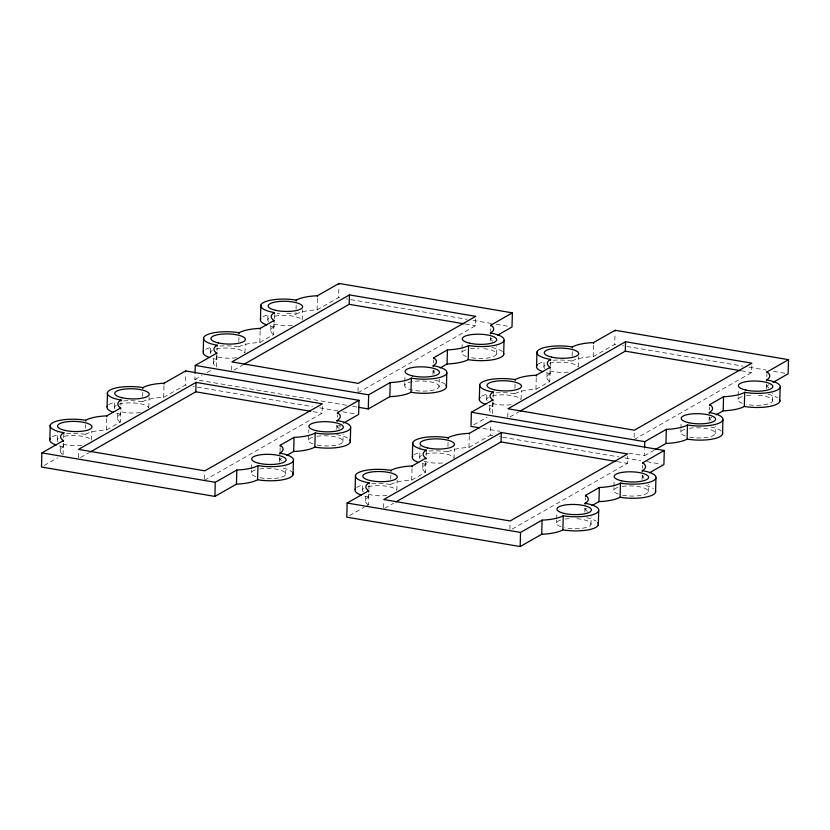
<?xml version="1.0" encoding="UTF-8"?>
<svg xmlns="http://www.w3.org/2000/svg" width="830" height="830" viewBox="0 0 830 830"><rect width="100%" height="100%" fill="white"/><g stroke="black" fill="none" stroke-linecap="round" stroke-linejoin="round"><path stroke-width="0.62" stroke-dasharray="4.15 3.11" d="M57.208 439.765L57.415 432.057M60.217 450.69L60.403 443.625M63.059 454.726L63.371 442.961M62.395 454.249A31.27 9.192 1.5 0 1 63.464 446.82L63.557 443.293M63.692 438.001L63.785 434.474M78.29 457.652L78.445 451.769M66.514 433.54A24.62 7.242 1.5 0 1 85.303 434.36L85.355 432.596M85.469 428.187L85.563 424.659M91.591 440.139L91.829 431.154M85.303 434.36A31.27 9.192 1.5 0 1 106.448 429.971L106.748 418.507M114.447 407.115L114.613 400.703M117.455 418.04L117.611 412.157M106.448 429.971L120.288 422.086L120.62 409.73M120.288 422.086A31.27 9.192 1.5 0 1 120.692 414.18L120.817 409.771M120.931 405.351L120.993 402.706M123.743 400.9A24.62 7.242 1.5 0 1 142.542 401.72L142.615 399.074M142.677 396.429L142.802 392.019M148.829 407.499L149.099 397.228M142.542 401.72A31.27 9.192 1.5 0 1 163.686 397.331L164.008 384.985M163.686 397.331L185.246 385.037L185.547 373.573M346.598 405.268L194.884 379.538L195.019 374.247M204.626 479.076L204.813 472.021M210.592 352.283L210.758 345.871M213.601 363.208L213.756 357.325M216.744 355.479L216.443 367.244A31.27 9.192 1.5 0 1 216.848 359.349L216.962 354.929M217.076 350.519L217.149 347.874M231.674 370.18L231.861 363.115M219.888 346.069A24.62 7.242 1.5 0 1 238.687 346.888L238.76 344.243M238.833 341.587L238.947 337.177M244.975 352.657L245.213 343.682M251.345 472.685L251.407 470.122M251.449 468.836L251.615 462.424M238.687 346.888A31.27 9.192 1.5 0 1 259.832 342.5L260.153 330.143M267.831 319.643L267.997 313.221M270.839 330.568L270.995 324.686M259.832 342.5L273.672 334.604L273.993 322.248M273.672 334.604A31.27 9.192 1.5 0 1 274.076 326.698L274.19 322.289M274.284 318.762L274.398 314.352M279.575 461.988L279.689 457.579M281.588 460.837A31.27 9.192 1.5 0 0 279.845 459.384L279.969 454.674M280.052 451.447L280.156 447.619M285.686 474.345L285.894 466.647M287.035 313.304A24.62 7.242 1.5 0 1 295.926 314.238L295.968 312.474M296.061 308.947L296.154 305.419M302.203 320.017L302.473 309.756M308.584 440.045L308.853 429.774M295.926 314.238A31.27 9.192 1.5 0 1 317.07 309.86L317.392 297.503M204.595 480.259L322.123 413.226L322.31 406.171M317.07 309.86L338.619 297.565L338.92 286.091M336.814 429.349L336.949 424.057M339.231 428.705A31.27 9.192 1.5 0 0 337.084 426.745L337.146 424.099M337.322 417.334L337.385 414.979M340.01 427.253L340.072 424.898M342.925 441.705L343.122 434.007M358.01 391.604L358.187 384.539M362.482 489.887L362.658 483.475M365.49 500.812L365.646 494.929M366.985 505.626L368.333 504.848L368.655 492.501M368.333 504.848A31.27 9.192 1.5 0 1 368.738 496.952L368.852 492.543M368.945 489.005L369.039 485.477M383.564 507.784L383.751 500.718M371.778 483.672A24.62 7.242 1.5 0 1 390.577 484.492L390.629 482.728M390.723 479.201L390.857 473.899M396.865 490.271L397.134 479.999M404.729 385.213L404.791 382.64M404.822 381.354L404.999 374.942M390.577 484.492A31.27 9.192 1.5 0 1 411.721 480.103L412.043 467.757M419.721 457.247L419.887 450.835M419.918 449.549L420.022 445.7M422.729 468.172L422.916 461.117M411.721 480.103L425.562 472.208L425.873 460.443M425.562 472.208A31.27 9.192 1.5 0 1 425.966 464.312L426.06 460.775M426.205 455.483L426.288 451.956M432.959 374.517L433.073 370.107M434.972 373.365A31.27 9.192 1.5 0 0 433.229 371.902L433.322 368.375M433.457 363.084L433.53 360.147M439.07 386.873A17.233 5.073 1.5 0 0 414.544 381.281A17.233 5.073 1.5 0 0 412.074 389.965A17.233 5.073 1.5 0 0 439.07 386.873L439.278 379.165M429.017 451.032A24.62 7.242 1.5 0 1 447.816 451.852L447.858 450.088M447.951 446.55L448.065 442.141M454.062 458.907L454.332 448.646M461.957 352.563L462.03 350.001M462.061 348.714L462.227 342.302M447.816 451.852A31.27 9.192 1.5 0 1 468.96 447.463L469.261 435.989M357.979 392.777L475.507 325.744L475.683 318.689M486.702 399.116L486.878 392.694M490.219 340.995L490.312 337.457M492.615 341.234A31.27 9.192 1.5 0 0 490.457 339.263L490.52 336.907M490.665 331.326L490.738 328.68M489.71 410.041L489.866 404.158M468.96 447.463L490.509 435.169L490.81 423.694M492.854 402.311L492.553 414.077A31.27 9.192 1.5 0 1 492.958 406.171L493.051 402.643M493.186 397.352L493.279 393.825M496.309 354.223L496.506 346.525M507.784 417.002L507.939 411.12M509.9 529.208L510.056 523.325M496.008 392.891A24.62 7.242 1.5 0 1 514.797 393.711L514.849 391.947M514.942 388.419L515.057 384.01M521.084 399.489L521.323 390.505M514.797 393.711A31.27 9.192 1.5 0 1 535.941 389.322L536.242 377.858M543.941 366.466L544.107 360.054M546.949 377.391L547.105 371.508M535.941 389.322L549.782 381.437L550.114 369.08M549.782 381.437A31.27 9.192 1.5 0 1 550.186 373.531L550.311 369.122M550.394 365.584L550.487 362.056M556.619 522.817L556.681 520.244M556.723 518.968L556.889 512.546M553.237 360.251A24.62 7.242 1.5 0 1 572.036 361.071L572.077 359.307M572.171 355.78L572.285 351.37M578.323 366.85L578.593 356.578M584.849 512.12L584.963 507.711M587.267 511.477A31.27 9.192 1.5 0 0 585.119 509.516L585.181 507.161M585.368 500.106L585.43 497.751M572.036 361.071A31.27 9.192 1.5 0 1 593.18 356.682L593.502 344.336M590.96 524.477L591.168 516.779M593.18 356.682L614.74 344.388L615.04 332.923M613.847 490.177L613.92 487.604M613.951 486.318L614.117 479.906M512.11 529.104L627.397 463.358L627.584 456.293M634.151 437.254L634.307 431.372M642.088 479.481L642.202 475.071M644.101 478.329A31.27 9.192 1.5 0 0 642.347 476.866L642.399 475.102M642.586 468.047L642.648 465.402M628.735 453.118L644.391 455.774L644.547 449.601M648.199 491.837L648.396 484.129M680.839 432.036L680.901 429.473M680.942 428.187L681.108 421.775M709.069 421.339L709.183 416.93M711.082 420.188A31.27 9.192 1.5 0 0 709.339 418.735L709.38 416.971M709.567 409.916L709.65 406.97M715.18 433.696L715.387 425.998M738.077 399.396L738.14 396.823M738.171 395.547L738.337 389.125M634.089 439.61L751.617 372.577L751.804 365.522M766.308 388.699L766.422 384.29M768.725 388.056A31.27 9.192 1.5 0 0 766.578 386.095L766.64 383.45M766.816 376.685L766.879 374.33M772.419 401.056L772.616 393.358M44.198 465.485L57.664 457.797M194.884 379.538L201.617 375.7M207.012 372.629L211.048 370.325M80.5 457.548L89.453 452.443M233.884 370.076L242.837 364.972M279.845 459.384L281.577 458.399M337.084 426.745L339.48 425.375M433.229 371.902L434.962 370.917M490.457 339.263L492.065 338.35M473.691 424.836L487.158 417.148M509.994 416.899L518.947 411.794M349.471 515.606L364.287 507.161M384.653 508.323L393.607 503.208M644.391 455.774L653.822 450.4M709.339 418.735L711.933 417.251M766.578 386.095L768.974 384.726M585.119 509.516L586.851 508.52M642.347 476.866L643.956 475.953M338.619 297.565L339.729 297.752M346.349 298.873L347.448 299.059M350.758 299.62L467 319.332M473.079 320.37L491.329 323.461M496.205 324.291L509.589 326.553M614.74 344.388L615.839 344.575M622.459 345.695L623.558 345.882M626.868 346.452L743.109 366.165M749.189 367.192L766.225 370.087M773.529 371.321L785.699 373.386M465.298 324.022L475.507 325.744M741.408 370.844L751.617 372.577M352.626 406.295L357.44 407.115M483.039 428.415L499.888 431.268M490.509 435.169L492.719 435.543M499.338 436.663L500.438 436.85M502.648 437.223L618.889 456.936M624.969 457.973L640.791 460.65M646.871 461.688L661.479 464.167M185.246 385.037L186.345 385.224M192.965 386.344L194.064 386.531M197.374 387.102L312.402 406.607M319.706 407.841L337.955 410.933M342.821 411.763L356.205 414.035M617.188 461.625L627.397 463.358M313.19 411.711L322.123 413.226M491.993 347.531A24.62 7.242 1.5 0 1 502.451 351.64M434.764 380.171A24.62 7.242 1.5 0 1 445.222 384.28M216.848 359.349A24.62 7.242 1.5 0 1 213.009 358.56M205.705 349.368A24.62 7.242 1.5 0 1 211.276 347.345M274.076 326.698A24.62 7.242 1.5 0 1 268.432 325.433M262.944 316.728A24.62 7.242 1.5 0 1 268.515 314.705M277.127 313.418A24.62 7.242 1.5 0 1 279.575 313.273M483.838 348.631A17.233 5.073 1.5 0 1 494.919 355.811A17.233 5.073 1.5 0 1 470.133 357.502M466.336 356.485A17.233 5.073 1.5 0 1 466.387 349.679M470.392 348.818A17.233 5.073 1.5 0 1 478.837 348.32M292.17 325.256A17.233 5.073 1.5 0 1 272.209 323.565M268.671 321.708A17.233 5.073 1.5 0 1 269.563 317.849M274.792 316.147A17.233 5.073 1.5 0 1 301.809 319.757M236.509 357.689A17.233 5.073 1.5 0 1 216.163 356.589M210.955 353.829A17.233 5.073 1.5 0 1 213.071 350.115M216.225 349.077A17.233 5.073 1.5 0 1 233.821 348.507A17.233 5.073 1.5 0 1 244.881 352.916M336.679 434.64A24.62 7.242 1.5 0 1 348.133 438.396M283.269 468.068A24.62 7.242 1.5 0 1 291.838 471.751M63.464 446.82A24.62 7.242 1.5 0 1 57.81 445.554M52.321 436.85A24.62 7.242 1.5 0 1 57.893 434.816M120.692 414.18A24.62 7.242 1.5 0 1 115.048 412.904M108.668 404.781A24.62 7.242 1.5 0 1 115.131 402.177M259.78 468.94A17.233 5.073 1.5 0 1 281.754 470.589A17.233 5.073 1.5 0 1 281.557 477.146A17.233 5.073 1.5 0 1 259.51 477.624M255.723 476.607A17.233 5.073 1.5 0 1 255.775 469.801M317.008 436.3A17.233 5.073 1.5 0 1 338.982 437.939A17.233 5.073 1.5 0 1 338.785 444.496A17.233 5.073 1.5 0 1 316.749 444.984M312.962 443.967A17.233 5.073 1.5 0 1 313.014 437.151M140.363 412.531A17.233 5.073 1.5 0 1 118.825 411.037M114.81 408.661A17.233 5.073 1.5 0 1 116.179 405.331M118.877 404.231A17.233 5.073 1.5 0 1 136.867 403.245A17.233 5.073 1.5 0 1 148.726 407.758M81.558 445.378A17.233 5.073 1.5 0 1 62.79 444.06M58.059 441.819A17.233 5.073 1.5 0 1 58.94 437.97M64.18 436.258A17.233 5.073 1.5 0 1 91.196 439.879M645.782 485.56A24.62 7.242 1.5 0 1 653.407 488.528M586.654 517.775A24.62 7.242 1.5 0 1 596.179 521.167M368.738 496.952A24.62 7.242 1.5 0 1 364.899 496.164M356.703 487.552A24.62 7.242 1.5 0 1 363.167 484.948M425.966 464.312A24.62 7.242 1.5 0 1 422.138 463.524M413.942 454.913A24.62 7.242 1.5 0 1 420.405 452.309M576.892 518.729A17.233 5.073 1.5 0 1 589.881 525.836A17.233 5.073 1.5 0 1 564.784 527.756M560.997 526.739A17.233 5.073 1.5 0 1 561.049 519.922M565.043 519.061A17.233 5.073 1.5 0 1 571.735 518.563M622.282 486.422A17.233 5.073 1.5 0 1 644.256 488.071A17.233 5.073 1.5 0 1 644.059 494.628A17.233 5.073 1.5 0 1 622.023 495.105M618.236 494.089A17.233 5.073 1.5 0 1 618.277 487.283M442.4 463.016A17.233 5.073 1.5 0 1 424.099 461.169M420.084 458.793A17.233 5.073 1.5 0 1 421.453 455.463M425.344 454.041A17.233 5.073 1.5 0 1 453.699 457.361M386.832 495.5A17.233 5.073 1.5 0 1 366.86 493.809M363.333 491.951A17.233 5.073 1.5 0 1 364.214 488.102M368.115 486.681A17.233 5.073 1.5 0 1 396.47 490.001M768.103 394.354A24.62 7.242 1.5 0 1 777.627 397.746M710.874 426.994A24.62 7.242 1.5 0 1 721.332 431.112M492.958 406.171A24.62 7.242 1.5 0 1 487.303 404.905M481.815 396.201A24.62 7.242 1.5 0 1 487.386 394.167M550.186 373.531A24.62 7.242 1.5 0 1 546.358 372.743M538.162 364.131A24.62 7.242 1.5 0 1 544.625 361.527M689.274 428.29A17.233 5.073 1.5 0 1 711.248 429.94A17.233 5.073 1.5 0 1 711.051 436.497A17.233 5.073 1.5 0 1 689.004 436.974M685.217 435.958A17.233 5.073 1.5 0 1 685.269 429.151M758.35 395.308A17.233 5.073 1.5 0 1 771.34 402.426A17.233 5.073 1.5 0 1 746.243 404.335M742.456 403.318A17.233 5.073 1.5 0 1 742.508 396.512M746.502 395.651A17.233 5.073 1.5 0 1 751.451 395.184M568.28 372.079A17.233 5.073 1.5 0 1 548.319 370.388M544.791 368.53A17.233 5.073 1.5 0 1 545.673 364.681M549.574 363.26A17.233 5.073 1.5 0 1 577.919 366.58M511.052 404.729A17.233 5.073 1.5 0 1 492.283 403.411M487.075 400.662A17.233 5.073 1.5 0 1 488.434 397.321M492.335 395.9A17.233 5.073 1.5 0 1 520.69 399.23"/><path stroke-width="1.25" d="M343.485 423.082L358.633 414.45L359.006 400.33L185.609 370.927L164.05 383.221A31.27 9.192 1.5 0 0 142.916 387.6A24.62 7.242 1.5 0 0 109.934 390.09A24.62 7.242 1.5 0 0 121.066 400.06A31.27 9.192 1.5 0 0 120.661 407.966L106.821 415.861A31.27 9.192 1.5 0 0 85.677 420.25A24.62 7.242 1.5 0 0 52.695 422.729A24.62 7.242 1.5 0 0 63.837 432.7A31.27 9.192 1.5 0 0 63.422 440.606L41.873 452.9L41.5 467.02L214.897 496.423L236.457 484.129A31.27 9.192 1.5 0 0 257.591 479.74A24.62 7.242 1.5 0 0 283.736 479.574A24.62 7.242 1.5 0 0 292.534 472.498M49.852 439.402L50.225 425.292M63.402 441.487L63.422 440.606M63.806 433.582L63.837 432.7M85.656 421.132L85.677 420.25M106.8 416.743L106.821 415.861M107.091 406.762L107.454 392.642M120.641 408.848L120.661 407.966M121.045 400.942L121.066 400.06M142.885 388.482L142.916 387.6M164.029 384.103L164.05 383.221M185.588 371.809L185.609 370.927M195.04 373.365L195.247 365.428L216.806 353.134A31.27 9.192 1.5 0 1 217.211 345.228A24.62 7.242 1.5 0 1 206.079 335.258A24.62 7.242 1.5 0 1 239.061 332.768A31.27 9.192 1.5 0 1 260.205 328.379L274.045 320.484A31.27 9.192 1.5 0 1 274.45 312.588A24.62 7.242 1.5 0 1 263.307 302.618A24.62 7.242 1.5 0 1 296.289 300.128A31.27 9.192 1.5 0 1 317.433 295.739L338.993 283.445L512.39 312.848L512.017 326.968L497.668 335.154M90.574 451.811L195.787 391.802L196.036 382.391L322.372 403.816L204.844 470.838L78.508 449.414L196.036 382.391M203.236 351.93L203.609 337.81M216.786 354.016L216.806 353.134M217.19 346.11L217.211 345.228M214.897 496.423L215.261 482.313L236.82 470.019A31.27 9.192 1.5 0 0 257.964 465.63A24.62 7.242 1.5 0 0 290.946 463.14A24.62 7.242 1.5 0 0 279.814 453.17A31.27 9.192 1.5 0 0 280.218 445.264L294.059 437.369A31.27 9.192 1.5 0 0 315.203 432.99A24.62 7.242 1.5 0 0 348.185 430.5A24.62 7.242 1.5 0 0 337.042 420.53A31.27 9.192 1.5 0 0 337.447 412.624L359.006 400.33M239.04 333.65L239.061 332.768M236.457 484.129L236.82 470.019M260.174 329.261L260.205 328.379M260.475 319.291L260.838 305.17M257.591 479.74L257.964 465.63M274.025 321.366L274.045 320.484M274.429 313.47L274.45 312.588M279.783 454.052L279.814 453.17M280.187 446.146L280.218 445.264M296.269 301.01L296.289 300.128M293.052 474.698L293.415 460.588M286.765 455.431L293.685 451.489L294.059 437.369M317.413 296.621L317.433 295.739M293.685 451.489A31.27 9.192 1.5 0 0 314.829 447.1L315.203 432.99M338.972 284.327L338.993 283.445M337.022 421.412L337.042 420.53M337.426 413.506L337.447 412.624M243.958 364.329L349.171 304.32L349.42 294.909L475.746 316.334L358.218 383.367L231.892 361.942L349.42 294.909M649.558 472.758L663.907 464.572L664.28 450.462L490.883 421.049L469.324 433.343A31.27 9.192 1.5 0 0 448.19 437.732A24.62 7.242 1.5 0 0 415.197 440.222A24.62 7.242 1.5 0 0 426.34 450.192A31.27 9.192 1.5 0 0 425.935 458.098L412.095 465.993A31.27 9.192 1.5 0 0 390.951 470.371A24.62 7.242 1.5 0 0 357.969 472.861A24.62 7.242 1.5 0 0 369.101 482.832A31.27 9.192 1.5 0 0 368.696 490.738L347.137 503.032L346.774 517.152L520.171 546.555L541.72 534.261A31.27 9.192 1.5 0 0 562.865 529.872A24.62 7.242 1.5 0 0 589.01 529.696A24.62 7.242 1.5 0 0 597.797 522.62M350.281 442.058L350.654 427.938M355.126 489.534L355.499 475.414M358.643 407.312L368.281 408.951L368.645 394.831L390.204 382.537A31.27 9.192 1.5 0 0 411.348 378.148A24.62 7.242 1.5 0 0 444.33 375.668A24.62 7.242 1.5 0 0 433.187 365.688A31.27 9.192 1.5 0 0 433.592 357.792L447.443 349.897A31.27 9.192 1.5 0 0 468.577 345.508A24.62 7.242 1.5 0 0 501.559 343.018A24.62 7.242 1.5 0 0 490.426 333.048A31.27 9.192 1.5 0 0 490.831 325.153L512.39 312.848M368.676 491.619L368.696 490.738M369.08 483.714L369.101 482.832M368.281 408.951L389.83 396.657L390.204 382.537M390.93 471.253L390.951 470.371M389.83 396.657A31.27 9.192 1.5 0 0 410.975 392.268L411.348 378.148M412.064 466.875L412.095 465.993M412.365 456.894L412.728 442.774M425.915 458.98L425.935 458.098M426.319 451.074L426.34 450.192M433.167 366.58L433.187 365.688M433.571 358.674L433.592 357.792M446.426 387.226L446.799 373.106M440.149 367.96L447.069 364.007L447.443 349.897M448.159 438.614L448.19 437.732M447.069 364.007A31.27 9.192 1.5 0 0 468.213 359.629L468.577 345.508M469.303 434.225L469.324 433.343M772.979 382.433L788.127 373.801L788.5 359.681L615.103 330.278L593.543 342.572A31.27 9.192 1.5 0 0 572.41 346.95A24.62 7.242 1.5 0 0 539.427 349.44A24.62 7.242 1.5 0 0 550.56 359.411A31.27 9.192 1.5 0 0 550.155 367.317L536.315 375.212A31.27 9.192 1.5 0 0 515.171 379.601A24.62 7.242 1.5 0 0 482.189 382.08A24.62 7.242 1.5 0 0 493.321 392.051A31.27 9.192 1.5 0 0 492.916 399.956L471.367 412.251L470.994 426.371L479.418 427.803M479.346 398.753L479.719 384.643M490.406 333.93L490.426 333.048M490.81 326.034L490.831 325.153M490.862 421.931L490.883 421.049M492.896 400.838L492.916 399.956M493.3 392.932L493.321 392.051M395.848 501.932L501.061 441.934L501.31 432.513L627.636 453.948L510.118 520.97L383.782 499.546L501.31 432.513M503.665 354.586L504.038 340.466M515.15 380.482L515.171 379.601M520.171 546.555L520.535 532.435L542.094 520.14A31.27 9.192 1.5 0 0 563.238 515.762A24.62 7.242 1.5 0 0 596.22 513.272A24.62 7.242 1.5 0 0 585.077 503.302A31.27 9.192 1.5 0 0 585.482 495.396L599.333 487.501A31.27 9.192 1.5 0 0 620.466 483.112A24.62 7.242 1.5 0 0 653.459 480.632A24.62 7.242 1.5 0 0 642.316 470.651A31.27 9.192 1.5 0 0 642.721 462.756L664.28 450.462M536.294 376.094L536.315 375.212M536.585 366.113L536.948 352.003M541.72 534.261L542.094 520.14M550.134 368.198L550.155 367.317M550.539 360.293L550.56 359.411M562.865 529.872L563.238 515.762M572.378 347.832L572.41 346.95M585.057 504.184L585.077 503.302M585.461 496.278L585.482 495.396M593.523 343.454L593.543 342.572M598.326 524.83L598.689 510.709M592.039 505.563L598.959 501.621L599.333 487.501M615.082 331.16L615.103 330.278M598.959 501.621A31.27 9.192 1.5 0 0 620.103 497.232L620.466 483.112M520.068 411.161L625.28 351.152L625.529 341.742L751.866 363.167L634.338 430.199L508.002 408.765L625.529 341.742M642.296 471.544L642.316 470.651M642.7 463.638L642.721 462.756M644.599 447.837L644.754 441.664L666.314 429.369A31.27 9.192 1.5 0 0 687.458 424.981A24.62 7.242 1.5 0 0 720.44 422.491A24.62 7.242 1.5 0 0 709.308 412.52A31.27 9.192 1.5 0 0 709.712 404.615L723.553 396.719A31.27 9.192 1.5 0 0 744.697 392.341A24.62 7.242 1.5 0 0 777.679 389.851A24.62 7.242 1.5 0 0 766.536 379.881A31.27 9.192 1.5 0 0 766.941 371.975L788.5 359.681M655.555 492.19L655.928 478.07M655.171 449.632L665.951 443.479L666.314 429.369M665.951 443.479A31.27 9.192 1.5 0 0 687.084 439.101L687.458 424.981M709.277 413.402L709.308 412.52M709.681 405.497L709.712 404.615M722.546 434.049L722.909 419.939M716.259 414.782L723.179 410.84L723.553 396.719M723.179 410.84A31.27 9.192 1.5 0 0 744.323 406.451L744.697 392.341M766.515 380.763L766.536 379.881M766.92 372.857L766.941 371.975M779.775 401.409L780.148 387.299M349.171 304.32L464.022 323.804M625.28 351.152L740.132 370.626M195.247 365.428L368.645 394.831M471.367 412.251L644.754 441.664M501.061 441.934L615.912 461.407M195.787 391.802L310.638 411.275M347.137 503.032L520.535 532.435M41.873 452.9L215.261 482.313M503.571 353.124A24.62 7.242 1.5 0 1 493.342 359.649A24.62 7.242 1.5 0 1 468.213 359.629M445.907 385.016A24.62 7.242 1.5 0 1 437.12 392.092A24.62 7.242 1.5 0 1 410.975 392.268M209.492 357.533A24.62 7.242 1.5 0 1 203.558 351.235M266.721 324.883A24.62 7.242 1.5 0 1 260.786 318.585M349.762 439.848A24.62 7.242 1.5 0 1 340.974 446.934A24.62 7.242 1.5 0 1 314.829 447.1M56.108 445.005A24.62 7.242 1.5 0 1 50.174 438.707M113.347 412.365A24.62 7.242 1.5 0 1 107.402 406.067M655.461 490.727A24.62 7.242 1.5 0 1 645.232 497.253A24.62 7.242 1.5 0 1 620.103 497.232M361.382 495.137A24.62 7.242 1.5 0 1 355.448 488.839M418.621 462.497A24.62 7.242 1.5 0 1 412.676 456.199M779.692 399.946A24.62 7.242 1.5 0 1 769.452 406.482A24.62 7.242 1.5 0 1 744.323 406.451M722.453 432.586A24.62 7.242 1.5 0 1 712.213 439.122A24.62 7.242 1.5 0 1 687.084 439.101M485.602 404.355A24.62 7.242 1.5 0 1 480.197 397.394M542.841 371.716A24.62 7.242 1.5 0 1 537.435 364.754M412.448 375.855A17.233 5.073 1.5 0 0 439.444 372.753A17.233 5.073 1.5 0 0 414.917 367.161A17.233 5.073 1.5 0 0 412.448 375.855M469.687 343.215A17.233 5.073 1.5 0 0 496.672 340.113A17.233 5.073 1.5 0 0 472.156 334.521A17.233 5.073 1.5 0 0 469.687 343.215M275.55 310.285A17.233 5.073 1.5 0 0 302.545 307.183A17.233 5.073 1.5 0 0 278.019 301.591A17.233 5.073 1.5 0 0 275.55 310.285M218.321 342.925A17.233 5.073 1.5 0 0 245.307 339.823A17.233 5.073 1.5 0 0 220.78 334.241A17.233 5.073 1.5 0 0 218.321 342.925M259.064 463.327A17.233 5.073 1.5 0 0 286.06 460.225A17.233 5.073 1.5 0 0 261.533 454.643A17.233 5.073 1.5 0 0 259.064 463.327M316.303 430.687A17.233 5.073 1.5 0 0 343.298 427.585A17.233 5.073 1.5 0 0 318.772 421.993A17.233 5.073 1.5 0 0 316.303 430.687M122.166 397.767A17.233 5.073 1.5 0 0 149.161 394.665A17.233 5.073 1.5 0 0 124.635 389.073A17.233 5.073 1.5 0 0 122.166 397.767M64.937 430.407A17.233 5.073 1.5 0 0 91.922 427.305A17.233 5.073 1.5 0 0 67.406 421.713A17.233 5.073 1.5 0 0 64.937 430.407M564.338 513.459A17.233 5.073 1.5 0 0 591.334 510.357A17.233 5.073 1.5 0 0 566.807 504.764A17.233 5.073 1.5 0 0 564.338 513.459M621.577 480.819A17.233 5.073 1.5 0 0 648.562 477.717A17.233 5.073 1.5 0 0 624.046 472.125A17.233 5.073 1.5 0 0 621.577 480.819M427.44 447.889A17.233 5.073 1.5 0 0 454.435 444.787A17.233 5.073 1.5 0 0 429.909 439.205A17.233 5.073 1.5 0 0 427.44 447.889M370.211 480.539A17.233 5.073 1.5 0 0 397.197 477.437A17.233 5.073 1.5 0 0 372.67 471.845A17.233 5.073 1.5 0 0 370.211 480.539M688.558 422.678A17.233 5.073 1.5 0 0 715.553 419.575A17.233 5.073 1.5 0 0 691.027 413.994A17.233 5.073 1.5 0 0 688.558 422.678M745.797 390.038A17.233 5.073 1.5 0 0 772.792 386.936A17.233 5.073 1.5 0 0 748.266 381.344A17.233 5.073 1.5 0 0 745.797 390.038M551.66 357.118A17.233 5.073 1.5 0 0 578.655 354.016A17.233 5.073 1.5 0 0 554.129 348.424A17.233 5.073 1.5 0 0 551.66 357.118M494.431 389.758A17.233 5.073 1.5 0 0 521.416 386.656A17.233 5.073 1.5 0 0 496.9 381.063A17.233 5.073 1.5 0 0 494.431 389.758"/></g></svg>
